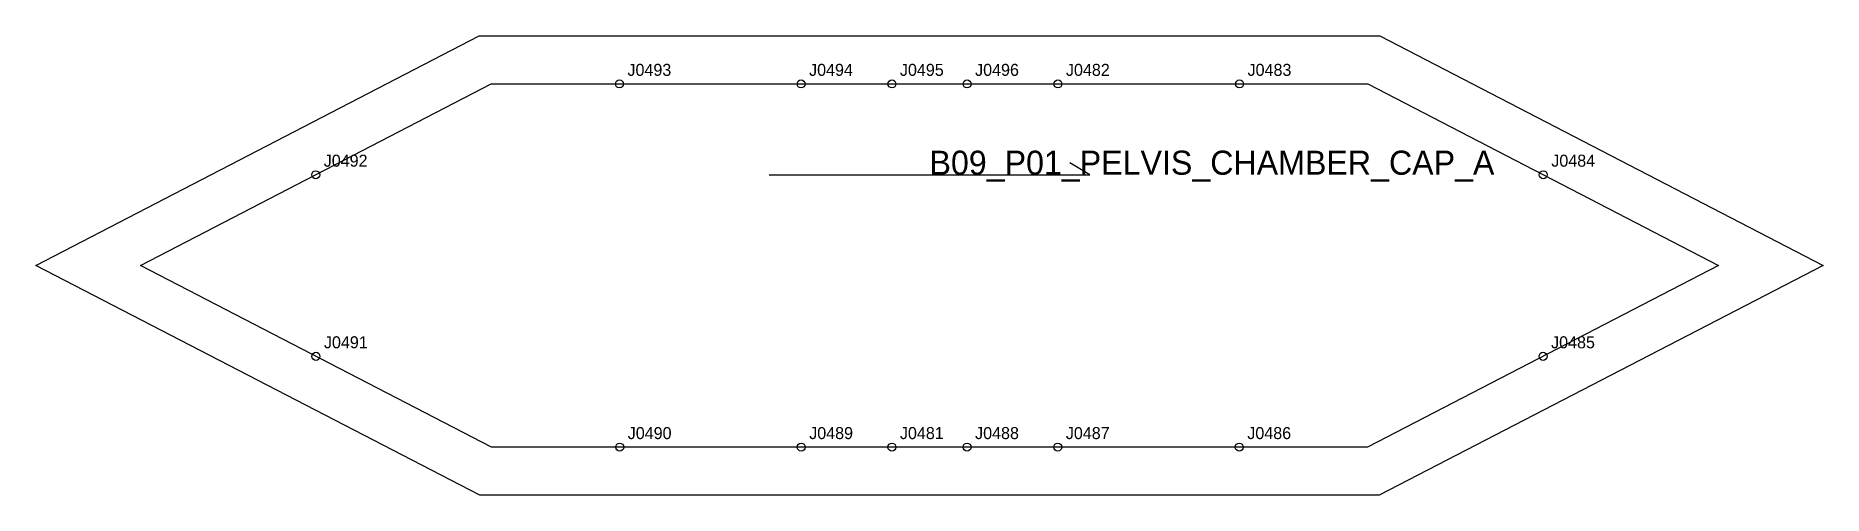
# Model space of a CAD drawing. Header units: millimetres. Extents: x -223 to 223, y -57 to 57.
import ezdxf

# ---------------------------------------------------------------- set-up
doc = ezdxf.new("R2010")
doc.units = ezdxf.units.MM
for name, color, linetype in [('CUT', 1, 'Continuous'), ('GRAIN', 3, 'Continuous'), ('LABEL', 7, 'Continuous'), ('NOTCH', 2, 'Continuous'), ('SEW', 5, 'Continuous')]:
    doc.layers.add(name, color=color, linetype=linetype)

msp = doc.modelspace()

# ---------------------------------------------------------------- linework, layer by layer
at = {"layer": 'CUT'}
msp.add_lwpolyline([(-112.21, -57.29), (-222.96, -0.03), (-112.32, 57.29), (45.31, 57.29), (112.32, 57.29), (222.96, -0.03), (112.21, -57.29), (-112.21, -57.29)], close=True, dxfattribs=at)
at = {"layer": 'GRAIN'}
for p, q in [((-40, 22.64), (40, 22.64)), ((40, 22.64), (35, 25.64))]:
    msp.add_line(p, q, dxfattribs=at)
at = {"layer": 'NOTCH'}
for centre in [(-77.35, 45.29), (-32.04, 45.29), (-9.38, 45.29), (9.38, 45.29), (32.04, 45.29), (77.35, 45.29), (-153.12, 22.64), (153.12, 22.64), (-153.07, -22.65), (153.07, -22.65), (-77.28, -45.29), (-32.01, -45.29), (-9.38, -45.29), (9.38, -45.29), (32.01, -45.29), (77.28, -45.29)]:
    msp.add_circle(centre, 1, dxfattribs=at)
at = {"layer": 'SEW'}
msp.add_lwpolyline([(0, -45.29), (-18.75, -45.29), (-45.27, -45.29), (-109.29, -45.29), (-196.86, -0.02), (-109.39, 45.29), (-45.31, 45.29), (-18.77, 45.29), (0, 45.29), (18.77, 45.29), (45.31, 45.29), (109.39, 45.29), (196.86, -0.02), (109.29, -45.29), (45.27, -45.29), (18.75, -45.29)], close=True, dxfattribs=at)

# ---------------------------------------------------------------- texts
at = {"layer": 'LABEL'}
for s, height, p in [('J0493', 3, (-75.35, 47.29)), ('J0494', 3, (-30.04, 47.29)), ('J0495', 3, (-7.38, 47.29)), ('J0496', 3, (11.38, 47.29)), ('J0482', 3, (34.04, 47.29)), ('J0483', 3, (79.35, 47.29)), ('J0492', 3, (-151.12, 24.64)), ('B09_P01_PELVIS_CHAMBER_CAP_A', 6, (0, 22.64)), ('J0484', 3, (155.12, 24.64)), ('J0491', 3, (-151.07, -20.65)), ('J0485', 3, (155.07, -20.65)), ('J0490', 3, (-75.28, -43.29)), ('J0489', 3, (-30.01, -43.29)), ('J0481', 3, (-7.38, -43.29)), ('J0488', 3, (11.38, -43.29)), ('J0487', 3, (34.01, -43.29)), ('J0486', 3, (79.28, -43.29))]:
    msp.add_text(s, height=height, dxfattribs=at).set_placement(p)

doc.saveas('drawing.dxf')
